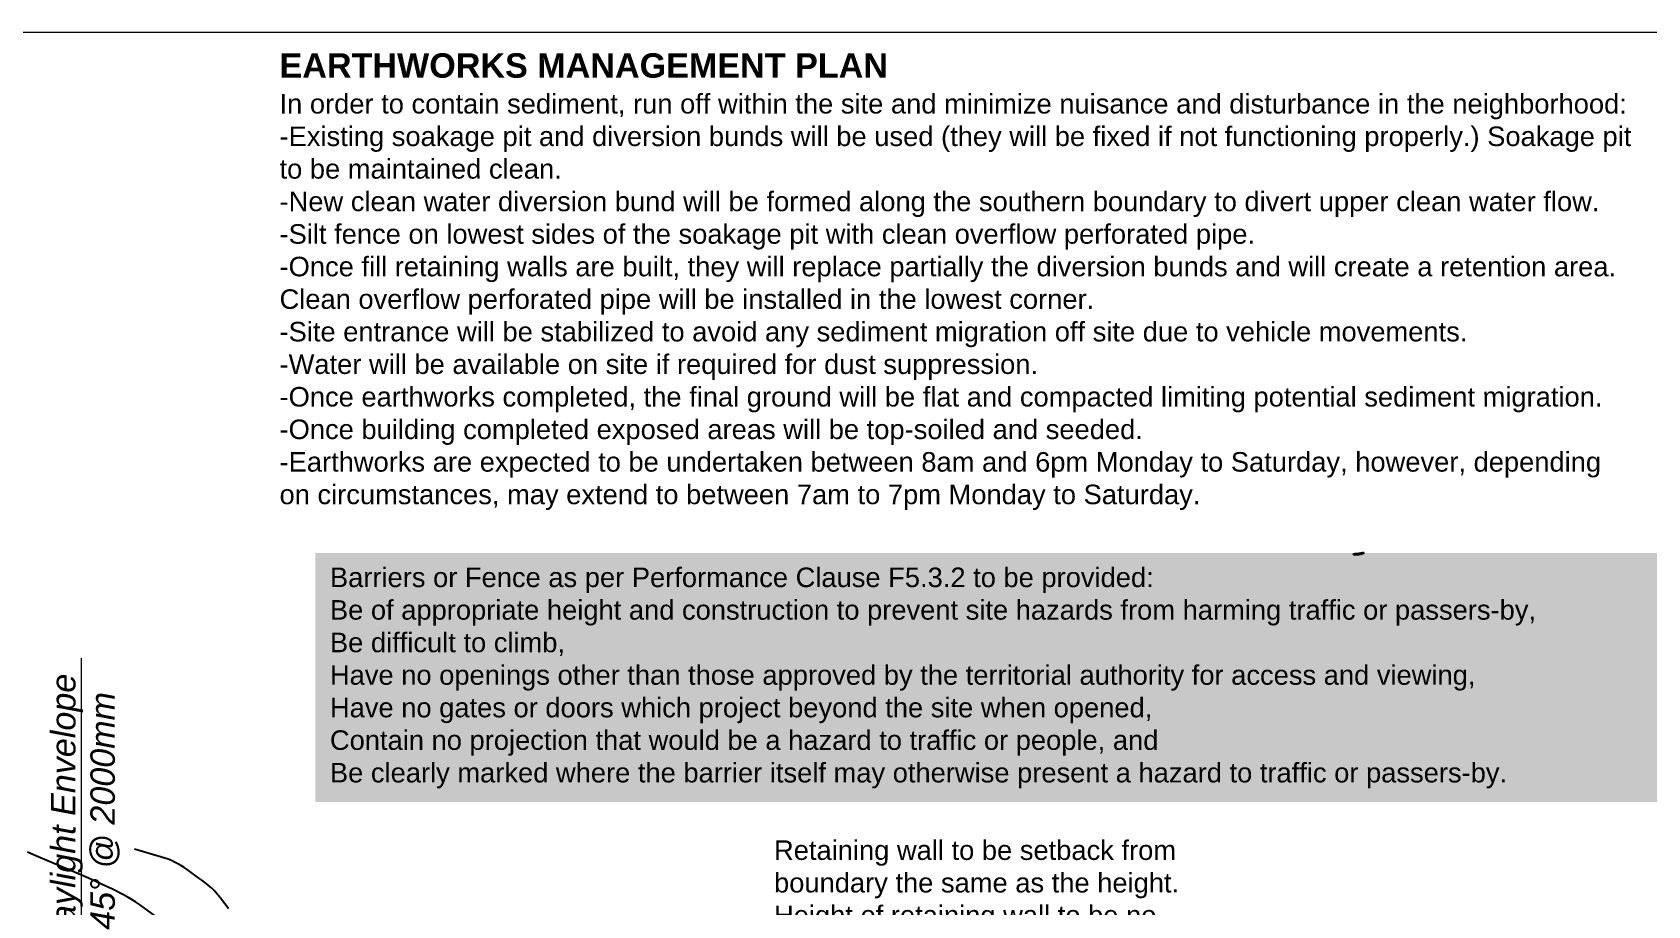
# Model space of a CAD drawing. Header units: metres. Extents: x -23 to 139, y -11 to 42.
# Drawn here: x 6.53 to 39.6, y 24.25 to 42.13 of the extents above; entities that cross this region are included whole.
import ezdxf

# ---------------------------------------------------------------- set-up
doc = ezdxf.new("R2010")
doc.units = ezdxf.units.M
doc.header["$LTSCALE"] = 96
doc.header["$MEASUREMENT"] = 0
doc.linetypes.add('Dash', pattern=[0.225, 0.15, -0.075])
for name, color, linetype, lineweight, true_color in [('01 Site Set', 7, 'Continuous', 18, 0x000000), ('01 Site Set - DRAWING BORDER', 7, 'Continuous', 18, 0x000000), ('01 Site Set - SITE LAYOUT', 7, 'Continuous', 18, 0x000000), ('_DEFAULT CAD LAYER', 7, 'Continuous', 35, 0x000000), ('Terrain_ Elevation Data', 9, 'Dash', 25, 0x808080)]:
    doc.layers.add(name, color=color, linetype=linetype, lineweight=lineweight, true_color=true_color)

msp = doc.modelspace()

# ---------------------------------------------------------------- linework, layer by layer
at = {"layer": '01 Site Set', "color": 7, "true_color": 0xffffff, "transparency": 33554687}
msp.add_solid([(39.967, 31.471), (39.967, 26.367), (12.321, 31.471), (12.321, 26.367)], dxfattribs=at)
at = {"layer": '01 Site Set - DRAWING BORDER', "transparency": 33554687}
msp.add_lwpolyline([(59.158, 42.134), (59.158, -10.794), (-23.013, -10.794), (-23.013, 42.134)], close=True, dxfattribs=at)
at = {"layer": '01 Site Set - SITE LAYOUT', "color": 18, "linetype": 'Continuous', "lineweight": 18, "true_color": 0x000000, "transparency": 33554687}
msp.add_line((7.536, 22.52), (7.536, 29.315), dxfattribs=at)
at = {"layer": '_DEFAULT CAD LAYER', "color": 41, "true_color": 0xffd4aa, "transparency": 33554687}
msp.add_lwpolyline([(33.722, 31.465), (33.741, 31.467), (33.757, 31.469), (33.77, 31.47), (33.78, 31.47), (33.782, 31.469), (33.78, 31.468), (33.776, 31.466), (33.767, 31.463), (33.728, 31.451), (33.718, 31.448), (33.708, 31.445), (33.698, 31.443), (33.688, 31.442), (33.676, 31.441), (33.665, 31.44), (33.654, 31.439), (33.642, 31.44), (33.597, 31.441), (33.587, 31.441), (33.581, 31.442), (33.579, 31.443), (33.581, 31.444), (33.589, 31.446), (33.601, 31.448), (33.617, 31.451), (33.636, 31.454)], close=True, dxfattribs=at)
at = {"layer": 'Terrain_ Elevation Data', "transparency": 33554687}
msp.add_lwpolyline([(9.051, 24.031), (8.723, 24.268), (8.64, 24.326), (8.555, 24.38), (8.468, 24.43), (8.38, 24.477), (8.168, 24.582), (7.955, 24.683), (7.74, 24.781), (7.522, 24.875), (6.647, 25.247), (6.429, 25.339)], dxfattribs=at)
at = {"layer": 'Terrain_ Elevation Data', "color": 11, "true_color": 0xff8040, "transparency": 33554687}
msp.add_lwpolyline([(10.547, 24.179), (10.494, 24.25), (10.441, 24.32), (10.388, 24.391), (10.372, 24.412), (10.355, 24.433), (10.339, 24.453), (10.322, 24.474), (10.252, 24.554), (10.235, 24.574), (10.216, 24.593), (10.197, 24.611), (10.177, 24.628), (10.119, 24.675), (10.06, 24.721), (10.001, 24.766), (9.94, 24.81), (9.696, 24.987), (9.634, 25.029), (9.572, 25.069), (9.507, 25.106), (9.442, 25.14), (9.377, 25.17), (9.311, 25.197), (9.244, 25.221), (9.176, 25.243), (8.621, 25.405)], dxfattribs=at)

# ---------------------------------------------------------------- texts
at = {"layer": '01 Site Set', "color": 18, "true_color": 0x000000, "transparency": 33554687, "insert": (12.621, 31.171), "char_height": 0.4, "width": 27.64671, "attachment_point": 1}
msp.add_mtext('{\\fArial|b0|i0|p34;\\C18;\\H0.558659;\\H0.716x;Barriers or Fence as per Performance Clause F5.3.2 to be provided: \\fArial|b0|i0|p34;\\C18;\\H0.558659;\\H0.716x;\\P\\fArial|b0|i0|p34;\\C18;\\H0.558659;\\H0.716x;Be of appropriate height and construction to prevent site hazards from harming traffic or passers-by, \\fArial|b0|i0|p34;\\C18;\\H0.558659;\\H0.716x;\\P\\fArial|b0|i0|p34;\\C18;\\H0.558659;\\H0.716x;Be difficult to climb, \\fArial|b0|i0|p34;\\C18;\\H0.558659;\\H0.716x;\\P\\fArial|b0|i0|p34;\\C18;\\H0.558659;\\H0.716x;Have no openings other than those approved by the territorial authority for access and viewing, \\fArial|b0|i0|p34;\\C18;\\H0.558659;\\H0.716x;\\P\\fArial|b0|i0|p34;\\C18;\\H0.558659;\\H0.716x;Have no gates or doors which project beyond the site when opened, \\fArial|b0|i0|p34;\\C18;\\H0.558659;\\H0.716x;\\P\\fArial|b0|i0|p34;\\C18;\\H0.558659;\\H0.716x;Contain no projection that would be a hazard to traffic or people, and \\fArial|b0|i0|p34;\\C18;\\H0.558659;\\H0.716x;\\P\\fArial|b0|i0|p34;\\C18;\\H0.558659;\\H0.716x;Be clearly marked where the barrier itself may otherwise present a hazard to traffic or passers-by. }', dxfattribs=at)
at = {"layer": '01 Site Set - SITE LAYOUT', "transparency": 33554687, "attachment_point": 1}
for s, insert, char_height, width in [('{\\fArial|b1|i0|p34;\\C18;\\H0.698324;\\H0.716x;EARTHWORKS MANAGEMENT PLAN\\fArial|b0|i0|p34;\\C18;\\H0.698324;\\H0.716x; \\fArial|b0|i0|p34;\\C18;\\H0.698324;\\H0.716x;\\P\\fArial|b0|i0|p34;\\C18;\\H0.558659;\\H0.716x;In order to contain sediment, run off within the site and minimize nuisance and disturbance in the neighborhood: \\fArial|b0|i0|p34;\\C18;\\H0.558659;\\H0.716x;\\P\\fArial|b0|i0|p34;\\C18;\\H0.558659;\\H0.716x;-Existing soakage pit and diversion bunds will be used (they will be fixed if not functioning properly.) Soakage pit to be maintained clean. \\fArial|b0|i0|p34;\\C18;\\H0.558659;\\H0.716x;\\P\\fArial|b0|i0|p34;\\C18;\\H0.558659;\\H0.716x;-New clean water diversion bund will be formed along the southern boundary to divert upper clean water flow. \\fArial|b0|i0|p34;\\C18;\\H0.558659;\\H0.716x;\\P\\fArial|b0|i0|p34;\\C18;\\H0.558659;\\H0.716x;-Silt fence on lowest sides of the soakage pit with clean overflow perforated pipe. \\fArial|b0|i0|p34;\\C18;\\H0.558659;\\H0.716x;\\P\\fArial|b0|i0|p34;\\C18;\\H0.558659;\\H0.716x;-Once fill retaining walls are built, they will replace partially the diversion bunds and will create a retention area. Clean overflow perforated pipe will be installed in the lowest corner. \\fArial|b0|i0|p34;\\C18;\\H0.558659;\\H0.716x;\\P\\fArial|b0|i0|p34;\\C18;\\H0.558659;\\H0.716x;-Site entrance will be stabilized to avoid any sediment migration off site due to vehicle movements. \\fArial|b0|i0|p34;\\C18;\\H0.558659;\\H0.716x;\\P\\fArial|b0|i0|p34;\\C18;\\H0.558659;\\H0.716x;-Water will be available on site if required for dust suppression. \\fArial|b0|i0|p34;\\C18;\\H0.558659;\\H0.716x;\\P\\fArial|b0|i0|p34;\\C18;\\H0.558659;\\H0.716x;-Once earthworks completed, the final ground will be flat and compacted limiting potential sediment migration. \\fArial|b0|i0|p34;\\C18;\\H0.558659;\\H0.716x;\\P\\fArial|b0|i0|p34;\\C18;\\H0.558659;\\H0.716x;-Once building completed exposed areas will be top-soiled and seeded. \\fArial|b0|i0|p34;\\C18;\\H0.558659;\\H0.716x;\\P\\fArial|b0|i0|p34;\\C18;\\H0.558659;\\H0.716x;-Earthworks are expected to be undertaken between 8am and 6pm Monday to Saturday, however, depending on circumstances, may extend to between 7am to 7pm Monday to Saturday. }', (11.589, 41.704), 0.45, 27.66197), ('{\\fArial|b0|i0|p34;\\C18;\\H0.558659;\\H0.716x;Retaining wall to be setback from boundary the same as the height. Height of retaining wall to be no more than 900mm high}', (21.712, 25.583), 0.4, 8.92679)]:
    msp.add_mtext(s, dxfattribs=dict(at, insert=insert, char_height=char_height, width=width))
at = {"layer": '01 Site Set - SITE LAYOUT', "color": 1, "true_color": 0xff0000, "transparency": 33554687, "char_height": 0.5, "attachment_point": 7, "rotation": 90}
for s, insert, width in [('\\fArial|b0|i1|c0|p0;Daylight Envelope', (7.563, 23.367), 5.97), ('\\fArial|b0|i1|c0|p0;45° @ 2000mm', (8.318, 23.752), 5.405)]:
    msp.add_mtext(s, dxfattribs=dict(at, insert=insert, width=width))

doc.saveas('drawing.dxf')
